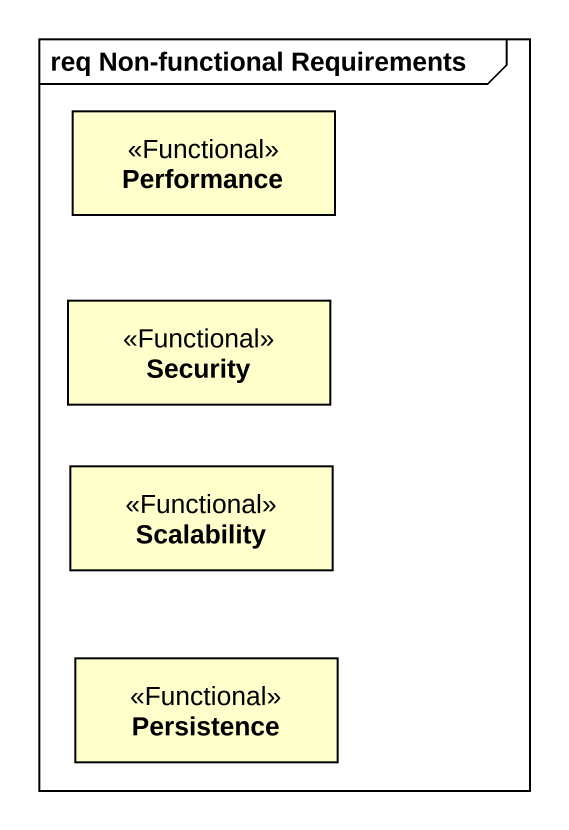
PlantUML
@startuml
mainframe req Non-functional Requirements
hide circle
hide empty members
class Performance <<Functional>>
class Security <<Functional>>
class Scalability <<Functional>>
class Persistence <<Functional>>
@enduml
